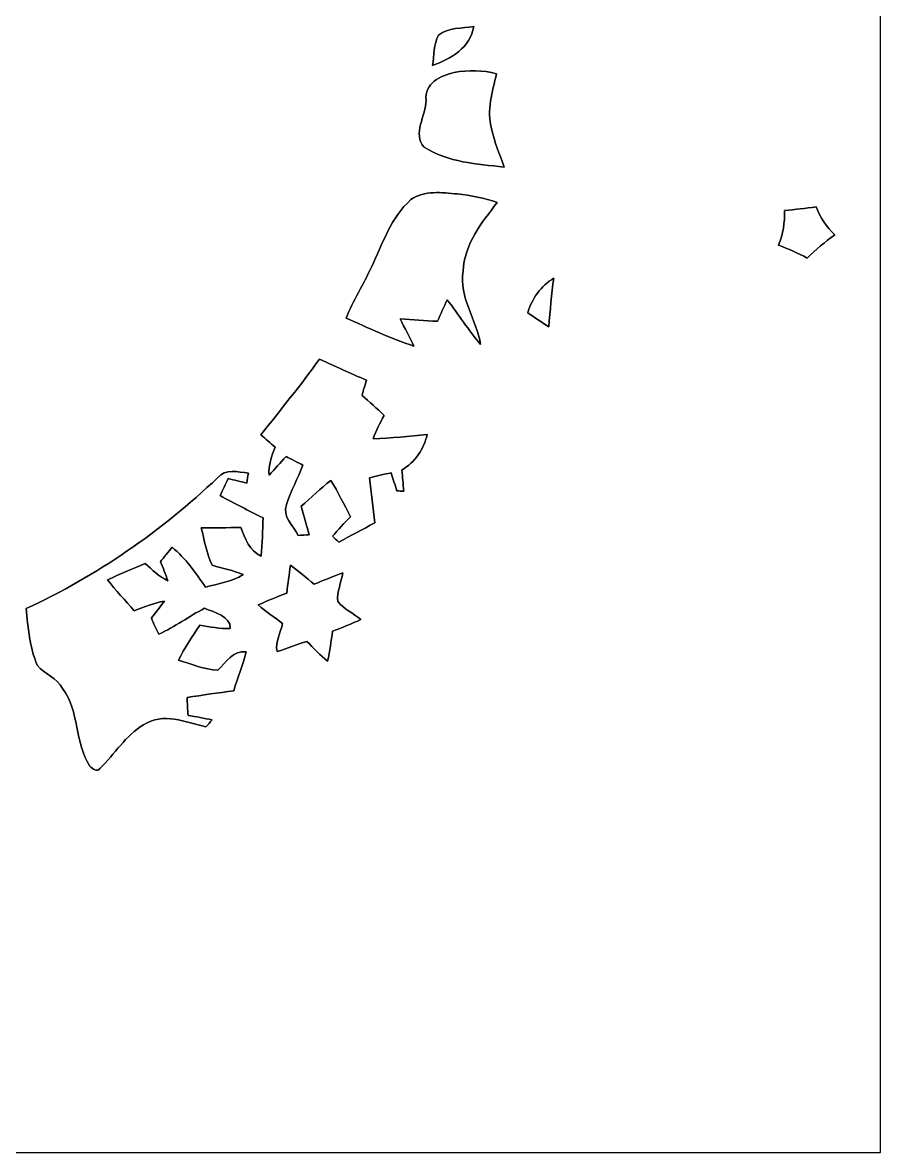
# Model space of a CAD drawing. Header units: centimetres. Extents: x -16.8 to 16.8, y -16.7 to 16.7.
# Drawn here: x 4.33 to 16.77, y -16.67 to -0.27 of the extents above; entities that cross this region are included whole.
import ezdxf

# ---------------------------------------------------------------- set-up
doc = ezdxf.new("R2010")
doc.units = ezdxf.units.CM
doc.header["$MEASUREMENT"] = 0
doc.layers.add('Layer 1', color=7, linetype='Continuous')

msp = doc.modelspace()

# ---------------------------------------------------------------- linework, layer by layer
at = {"layer": 'Layer 1', "color": 7}
for points, knots in [([(-16.77458, 16.66875), (-16.77458, 16.66875), (16.77458, 16.66875), (16.77458, 16.66875), (16.77458, 16.66875), (16.77458, 16.66875), (16.77458, -16.66875), (16.77458, -16.66875), (16.77458, -16.66875), (16.77458, -16.66875), (-16.77458, -16.66875), (-16.77458, -16.66875), (-16.77458, -16.66875), (-16.77458, -16.66875), (-16.77458, 16.66875), (-16.77458, 16.66875), (-16.77458, 16.66875), (-16.77458, 16.66875), (-16.77458, 16.66875), (-16.77458, 16.66875)], [0, 0, 0, 0, 0.16666667, 0.16666667, 0.16666667, 0.16666667, 0.33333333, 0.33333333, 0.33333333, 0.33333333, 0.5, 0.5, 0.5, 0.5, 0.66666667, 0.66666667, 0.66666667, 0.66666667, 1, 1, 1, 1]), ([(10.36637, -0.45332), (10.50607, -0.33867), (10.70998, -0.36266), (10.87579, -0.32914), (10.87579, -0.32914), (10.82887, -0.63641), (10.54241, -0.79834), (10.27818, -0.89641), (10.27818, -0.89641), (10.30217, -0.74824), (10.29476, -0.58843), (10.36637, -0.45332)], [0, 0, 0, 0, 0.25, 0.25, 0.25, 0.25, 0.5, 0.5, 0.5, 0.5, 1, 1, 1, 1]), ([(10.59427, -0.99519), (10.79641, -0.96273), (11.00914, -0.95779), (11.20704, -1.01706), (11.20704, -1.01706), (11.14319, -1.27706), (11.05994, -1.54869), (11.13472, -1.81575), (11.13472, -1.81575), (11.17282, -2.00695), (11.25643, -2.1844), (11.31676, -2.3689), (11.31676, -2.3689), (10.922, -2.32798), (10.50114, -2.29941), (10.15824, -2.08139), (10.15824, -2.08139), (9.97973, -1.89477), (10.18681, -1.61819), (10.18469, -1.40335), (10.18469, -1.40335), (10.15929, -1.15182), (10.39354, -1.04246), (10.59427, -0.99519)], [0, 0, 0, 0, 0.14285714, 0.14285714, 0.14285714, 0.14285714, 0.28571429, 0.28571429, 0.28571429, 0.28571429, 0.42857143, 0.42857143, 0.42857143, 0.42857143, 0.57142857, 0.57142857, 0.57142857, 0.57142857, 0.71428571, 0.71428571, 0.71428571, 0.71428571, 1, 1, 1, 1]), ([(9.96632, -2.84092), (10.16, -2.70545), (10.41647, -2.73861), (10.63837, -2.76013), (10.63837, -2.76013), (10.83451, -2.78236), (11.03066, -2.81799), (11.21727, -2.88396), (11.21727, -2.88396), (10.99079, -3.17606), (10.73644, -3.49038), (10.72409, -3.87914), (10.72409, -3.87914), (10.65671, -4.25979), (10.91847, -4.58364), (10.97597, -4.94277), (10.97597, -4.94277), (10.79923, -4.73816), (10.65636, -4.50779), (10.49161, -4.29472), (10.49161, -4.29472), (10.44152, -4.39702), (10.39707, -4.5025), (10.3505, -4.60693), (10.3505, -4.60693), (10.17058, -4.59881), (9.99067, -4.5847), (9.8111, -4.57306), (9.8111, -4.57306), (9.87496, -4.70535), (9.94339, -4.83447), (10.00866, -4.96711), (10.00866, -4.96711), (9.66964, -4.85881), (9.34861, -4.70253), (9.0237, -4.56036), (9.0237, -4.56036), (9.13236, -4.30706), (9.27382, -4.07035), (9.392, -3.82199), (9.392, -3.82199), (9.55534, -3.48015), (9.67528, -3.10162), (9.96632, -2.84092)], [0, 0, 0, 0, 0.08333333, 0.08333333, 0.08333333, 0.08333333, 0.16666667, 0.16666667, 0.16666667, 0.16666667, 0.25, 0.25, 0.25, 0.25, 0.33333333, 0.33333333, 0.33333333, 0.33333333, 0.41666667, 0.41666667, 0.41666667, 0.41666667, 0.5, 0.5, 0.5, 0.5, 0.58333333, 0.58333333, 0.58333333, 0.58333333, 0.66666667, 0.66666667, 0.66666667, 0.66666667, 0.75, 0.75, 0.75, 0.75, 0.83333333, 0.83333333, 0.83333333, 0.83333333, 1, 1, 1, 1]), ([(15.38323, -3.00073), (15.53598, -2.98485), (15.68979, -2.96686), (15.84254, -2.94746), (15.84254, -2.94746), (15.9004, -3.10127), (15.99142, -3.23921), (16.11207, -3.35104), (16.11207, -3.35104), (15.97378, -3.45758), (15.83655, -3.56517), (15.71449, -3.6897), (15.71449, -3.6897), (15.57867, -3.61879), (15.43791, -3.55635), (15.29574, -3.50167), (15.29574, -3.50167), (15.36277, -3.34292), (15.39064, -3.17253), (15.38323, -3.00073)], [0, 0, 0, 0, 0.16666667, 0.16666667, 0.16666667, 0.16666667, 0.33333333, 0.33333333, 0.33333333, 0.33333333, 0.5, 0.5, 0.5, 0.5, 0.66666667, 0.66666667, 0.66666667, 0.66666667, 1, 1, 1, 1]), ([(11.65895, -4.48381), (11.72351, -4.27814), (11.85016, -4.09434), (12.03607, -3.9818), (12.03607, -3.9818), (12.00609, -4.2164), (11.98386, -4.4517), (11.96411, -4.68771), (11.96411, -4.68771), (11.86145, -4.62139), (11.75949, -4.55154), (11.65895, -4.48381)], [0, 0, 0, 0, 0.25, 0.25, 0.25, 0.25, 0.5, 0.5, 0.5, 0.5, 1, 1, 1, 1]), ([(8.63882, -5.15655), (8.86742, -5.25639), (9.09073, -5.36787), (9.32215, -5.46135), (9.32215, -5.46135), (9.29887, -5.53438), (9.27629, -5.60811), (9.25583, -5.68219), (9.25583, -5.68219), (9.36307, -5.77815), (9.47244, -5.87375), (9.57651, -5.97394), (9.57651, -5.97394), (9.51724, -6.08401), (9.4615, -6.19654), (9.41634, -6.31331), (9.41634, -6.31331), (9.67846, -6.30308), (9.93987, -6.27662), (10.20127, -6.25193), (10.20127, -6.25193), (10.15118, -6.46642), (10.02312, -6.65233), (9.83474, -6.76769), (9.83474, -6.76769), (9.84321, -6.86929), (9.85167, -6.97124), (9.86084, -7.07425), (9.86084, -7.07425), (9.83544, -7.07249), (9.78535, -7.06931), (9.7603, -7.0679), (9.7603, -7.0679), (9.73314, -6.98077), (9.70633, -6.89398), (9.67916, -6.80755), (9.67916, -6.80755), (9.57121, -6.8266), (9.47032, -6.85236), (9.36554, -6.87846), (9.36554, -6.87846), (9.39236, -7.09612), (9.41776, -7.31414), (9.44069, -7.53286), (9.44069, -7.53286), (9.26782, -7.62847), (9.09285, -7.72019), (8.91752, -7.81085), (8.91752, -7.81085), (8.88788, -7.78263), (8.85896, -7.75476), (8.83003, -7.72724), (8.83003, -7.72724), (8.91046, -7.62847), (8.9983, -7.53639), (9.08826, -7.44608), (9.08826, -7.44608), (8.99654, -7.26722), (8.90799, -7.08695), (8.80216, -6.91621), (8.80216, -6.91621), (8.65611, -7.03756), (8.51535, -7.16456), (8.37565, -7.29262), (8.37565, -7.29262), (8.41128, -7.43056), (8.45256, -7.56708), (8.48995, -7.70537), (8.48995, -7.70537), (8.43633, -7.70819), (8.38341, -7.71137), (8.33049, -7.7149), (8.33049, -7.7149), (8.26064, -7.57237), (8.09625, -7.44679), (8.15975, -7.26757), (8.15975, -7.26757), (8.22254, -7.07037), (8.32626, -6.88904), (8.39858, -6.69502), (8.39858, -6.69502), (8.3379, -6.66362), (8.21619, -6.60083), (8.15552, -6.56943), (8.15552, -6.56943), (8.07156, -6.65833), (7.99147, -6.75076), (7.90751, -6.8393), (7.90751, -6.8393), (7.89728, -6.69784), (7.94209, -6.56272), (7.9943, -6.43396), (7.9943, -6.43396), (7.92586, -6.37434), (7.85777, -6.31543), (7.79039, -6.25546), (7.79039, -6.25546), (8.07297, -5.88892), (8.37212, -5.53544), (8.63882, -5.15655)], [0, 0, 0, 0, 0.03846154, 0.03846154, 0.03846154, 0.03846154, 0.07692308, 0.07692308, 0.07692308, 0.07692308, 0.11538462, 0.11538462, 0.11538462, 0.11538462, 0.15384615, 0.15384615, 0.15384615, 0.15384615, 0.19230769, 0.19230769, 0.19230769, 0.19230769, 0.23076923, 0.23076923, 0.23076923, 0.23076923, 0.26923077, 0.26923077, 0.26923077, 0.26923077, 0.30769231, 0.30769231, 0.30769231, 0.30769231, 0.34615385, 0.34615385, 0.34615385, 0.34615385, 0.38461538, 0.38461538, 0.38461538, 0.38461538, 0.42307692, 0.42307692, 0.42307692, 0.42307692, 0.46153846, 0.46153846, 0.46153846, 0.46153846, 0.5, 0.5, 0.5, 0.5, 0.53846154, 0.53846154, 0.53846154, 0.53846154, 0.57692308, 0.57692308, 0.57692308, 0.57692308, 0.61538462, 0.61538462, 0.61538462, 0.61538462, 0.65384615, 0.65384615, 0.65384615, 0.65384615, 0.69230769, 0.69230769, 0.69230769, 0.69230769, 0.73076923, 0.73076923, 0.73076923, 0.73076923, 0.76923077, 0.76923077, 0.76923077, 0.76923077, 0.80769231, 0.80769231, 0.80769231, 0.80769231, 0.84615385, 0.84615385, 0.84615385, 0.84615385, 0.88461538, 0.88461538, 0.88461538, 0.88461538, 0.92307692, 0.92307692, 0.92307692, 0.92307692, 1, 1, 1, 1]), ([(7.16209, -6.87811), (7.27639, -6.74476), (7.4549, -6.79274), (7.60765, -6.81143), (7.60765, -6.81143), (7.59989, -6.85941), (7.59213, -6.90809), (7.58437, -6.95678), (7.58437, -6.95678), (7.49512, -6.9342), (7.40551, -6.91127), (7.31626, -6.8901), (7.31626, -6.8901), (7.27498, -6.97159), (7.23477, -7.05344), (7.19631, -7.13669), (7.19631, -7.13669), (7.40092, -7.25064), (7.61118, -7.35436), (7.82002, -7.46125), (7.82002, -7.46125), (7.81262, -7.64469), (7.81297, -7.83061), (7.79321, -8.01405), (7.79321, -8.01405), (7.62176, -7.94103), (7.56391, -7.7597), (7.49759, -7.60236), (7.49759, -7.60236), (7.30567, -7.60236), (7.11412, -7.60307), (6.92291, -7.60483), (6.92291, -7.60483), (6.97371, -7.78581), (6.99629, -7.97948), (7.08448, -8.1474), (7.08448, -8.1474), (7.23124, -8.19679), (7.38822, -8.22043), (7.53075, -8.28428), (7.53075, -8.28428), (7.36459, -8.38341), (7.17091, -8.41728), (6.98606, -8.46455), (6.98606, -8.46455), (6.8453, -8.25641), (6.69678, -8.04757), (6.50169, -7.88635), (6.50169, -7.88635), (6.45936, -7.93891), (6.37434, -8.04404), (6.33201, -8.0966), (6.33201, -8.0966), (6.37046, -8.18727), (6.4068, -8.27828), (6.4389, -8.37177), (6.4389, -8.37177), (6.31331, -8.31109), (6.20924, -8.21761), (6.11011, -8.12165), (6.11011, -8.12165), (5.92737, -8.19856), (5.74534, -8.27758), (5.56472, -8.35907), (5.56472, -8.35907), (5.68643, -8.51464), (5.81977, -8.66069), (5.95277, -8.8071), (5.95277, -8.8071), (6.09706, -8.75594), (6.23958, -8.69527), (6.39127, -8.66881), (6.39127, -8.66881), (6.34436, -8.72984), (6.25052, -8.8519), (6.20395, -8.91328), (6.20395, -8.91328), (6.22582, -8.99724), (6.27239, -9.07168), (6.31014, -9.14929), (6.31014, -9.14929), (6.53944, -9.03887), (6.74758, -8.89035), (6.9723, -8.77111), (6.9723, -8.77111), (7.10177, -8.82756), (7.35718, -8.88577), (7.34554, -9.0678), (7.34554, -9.0678), (7.1949, -9.06921), (7.0485, -9.04522), (6.9021, -9.017), (6.9021, -9.017), (6.79344, -9.18316), (6.67985, -9.34791), (6.59483, -9.52782), (6.59483, -9.52782), (6.78356, -9.57651), (6.96771, -9.66399), (7.16421, -9.67176), (7.16421, -9.67176), (7.28133, -9.55181), (7.3854, -9.38459), (7.57661, -9.40364), (7.57661, -9.40364), (7.52334, -9.59485), (7.45702, -9.78147), (7.39493, -9.97021), (7.39493, -9.97021), (7.1688, -10.00054), (6.94302, -10.02947), (6.71865, -10.06792), (6.71865, -10.06792), (6.72218, -10.154), (6.72677, -10.24043), (6.73206, -10.32757), (6.73206, -10.32757), (6.84706, -10.34662), (6.9663, -10.36814), (7.08201, -10.39178), (7.08201, -10.39178), (7.05167, -10.42564), (7.02134, -10.45986), (6.99135, -10.49408), (6.99135, -10.49408), (6.70066, -10.42458), (6.36482, -10.27712), (6.08789, -10.46374), (6.08789, -10.46374), (5.82154, -10.61791), (5.67126, -10.89272), (5.45394, -11.09839), (5.45394, -11.09839), (5.41161, -11.1566), (5.34423, -11.10015), (5.30895, -11.06346), (5.30895, -11.06346), (5.08529, -10.72233), (5.16079, -10.26583), (4.91243, -9.93634), (4.91243, -9.93634), (4.83164, -9.78006), (4.65349, -9.72785), (4.54589, -9.59979), (4.54589, -9.59979), (4.43371, -9.33979), (4.41325, -9.05439), (4.38432, -8.77711), (4.38432, -8.77711), (5.40844, -8.30545), (6.3433, -7.65175), (7.16209, -6.87811)], [0, 0, 0, 0, 0.02564103, 0.02564103, 0.02564103, 0.02564103, 0.05128205, 0.05128205, 0.05128205, 0.05128205, 0.07692308, 0.07692308, 0.07692308, 0.07692308, 0.1025641, 0.1025641, 0.1025641, 0.1025641, 0.12820513, 0.12820513, 0.12820513, 0.12820513, 0.15384615, 0.15384615, 0.15384615, 0.15384615, 0.17948718, 0.17948718, 0.17948718, 0.17948718, 0.20512821, 0.20512821, 0.20512821, 0.20512821, 0.23076923, 0.23076923, 0.23076923, 0.23076923, 0.25641026, 0.25641026, 0.25641026, 0.25641026, 0.28205128, 0.28205128, 0.28205128, 0.28205128, 0.30769231, 0.30769231, 0.30769231, 0.30769231, 0.33333333, 0.33333333, 0.33333333, 0.33333333, 0.35897436, 0.35897436, 0.35897436, 0.35897436, 0.38461538, 0.38461538, 0.38461538, 0.38461538, 0.41025641, 0.41025641, 0.41025641, 0.41025641, 0.43589744, 0.43589744, 0.43589744, 0.43589744, 0.46153846, 0.46153846, 0.46153846, 0.46153846, 0.48717949, 0.48717949, 0.48717949, 0.48717949, 0.51282051, 0.51282051, 0.51282051, 0.51282051, 0.53846154, 0.53846154, 0.53846154, 0.53846154, 0.56410256, 0.56410256, 0.56410256, 0.56410256, 0.58974359, 0.58974359, 0.58974359, 0.58974359, 0.61538462, 0.61538462, 0.61538462, 0.61538462, 0.64102564, 0.64102564, 0.64102564, 0.64102564, 0.66666667, 0.66666667, 0.66666667, 0.66666667, 0.69230769, 0.69230769, 0.69230769, 0.69230769, 0.71794872, 0.71794872, 0.71794872, 0.71794872, 0.74358974, 0.74358974, 0.74358974, 0.74358974, 0.76923077, 0.76923077, 0.76923077, 0.76923077, 0.79487179, 0.79487179, 0.79487179, 0.79487179, 0.82051282, 0.82051282, 0.82051282, 0.82051282, 0.84615385, 0.84615385, 0.84615385, 0.84615385, 0.87179487, 0.87179487, 0.87179487, 0.87179487, 0.8974359, 0.8974359, 0.8974359, 0.8974359, 0.92307692, 0.92307692, 0.92307692, 0.92307692, 0.94871795, 0.94871795, 0.94871795, 0.94871795, 1, 1, 1, 1]), ([(8.21796, -8.14846), (8.33437, -8.2356), (8.44867, -8.32732), (8.56051, -8.42186), (8.56051, -8.42186), (8.69985, -8.36718), (8.83814, -8.30897), (8.97961, -8.25853), (8.97961, -8.25853), (8.95456, -8.39541), (8.89035, -8.53158), (8.90341, -8.67198), (8.90341, -8.67198), (8.98772, -8.78346), (9.12918, -8.84449), (9.2389, -8.93304), (9.2389, -8.93304), (9.10696, -9.00042), (8.96655, -9.05051), (8.82862, -9.10414), (8.82862, -9.10414), (8.80816, -9.24877), (8.78875, -9.39553), (8.75559, -9.53841), (8.75559, -9.53841), (8.64623, -9.45409), (8.55274, -9.35073), (8.45573, -9.25407), (8.45573, -9.25407), (8.30827, -9.29322), (8.17069, -9.36096), (8.02287, -9.39871), (8.02287, -9.39871), (7.99641, -9.25865), (8.07614, -9.12671), (8.10366, -8.99231), (8.10366, -8.99231), (7.98336, -8.90411), (7.86306, -8.8198), (7.74947, -8.72419), (7.74947, -8.72419), (7.88564, -8.66211), (8.02464, -8.60742), (8.16363, -8.55098), (8.16363, -8.55098), (8.18197, -8.41657), (8.19926, -8.28216), (8.21796, -8.14846)], [0, 0, 0, 0, 0.07692308, 0.07692308, 0.07692308, 0.07692308, 0.15384615, 0.15384615, 0.15384615, 0.15384615, 0.23076923, 0.23076923, 0.23076923, 0.23076923, 0.30769231, 0.30769231, 0.30769231, 0.30769231, 0.38461538, 0.38461538, 0.38461538, 0.38461538, 0.46153846, 0.46153846, 0.46153846, 0.46153846, 0.53846154, 0.53846154, 0.53846154, 0.53846154, 0.61538462, 0.61538462, 0.61538462, 0.61538462, 0.69230769, 0.69230769, 0.69230769, 0.69230769, 0.76923077, 0.76923077, 0.76923077, 0.76923077, 0.84615385, 0.84615385, 0.84615385, 0.84615385, 1, 1, 1, 1])]:
    msp.add_open_spline(points, degree=3, knots=knots, dxfattribs=at)
at = {"layer": 'Layer 1', "color": 8}
for points, knots in [([(10.36637, -0.45332), (10.29476, -0.58843), (10.30217, -0.74824), (10.27818, -0.89641), (10.27818, -0.89641), (10.54241, -0.79834), (10.82887, -0.63641), (10.87579, -0.32914), (10.87579, -0.32914), (10.70998, -0.36266), (10.50607, -0.33867), (10.36637, -0.45332), (10.36637, -0.45332), (10.36637, -0.45332), (10.36637, -0.45332), (10.36637, -0.45332)], [0, 0, 0, 0, 0.2, 0.2, 0.2, 0.2, 0.4, 0.4, 0.4, 0.4, 0.6, 0.6, 0.6, 0.6, 1, 1, 1, 1]), ([(10.59427, -0.99519), (10.39354, -1.04246), (10.15929, -1.15182), (10.18469, -1.40335), (10.18469, -1.40335), (10.18681, -1.61819), (9.97973, -1.89477), (10.15824, -2.08139), (10.15824, -2.08139), (10.50114, -2.29941), (10.922, -2.32798), (11.31676, -2.3689), (11.31676, -2.3689), (11.25643, -2.1844), (11.17282, -2.00695), (11.13472, -1.81575), (11.13472, -1.81575), (11.05994, -1.54869), (11.14319, -1.27706), (11.20704, -1.01706), (11.20704, -1.01706), (11.00914, -0.95779), (10.79641, -0.96273), (10.59427, -0.99519), (10.59427, -0.99519), (10.59427, -0.99519), (10.59427, -0.99519), (10.59427, -0.99519)], [0, 0, 0, 0, 0.125, 0.125, 0.125, 0.125, 0.25, 0.25, 0.25, 0.25, 0.375, 0.375, 0.375, 0.375, 0.5, 0.5, 0.5, 0.5, 0.625, 0.625, 0.625, 0.625, 0.75, 0.75, 0.75, 0.75, 1, 1, 1, 1]), ([(9.96632, -2.84092), (9.67528, -3.10162), (9.55534, -3.48015), (9.392, -3.82199), (9.392, -3.82199), (9.27382, -4.07035), (9.13236, -4.30706), (9.0237, -4.56036), (9.0237, -4.56036), (9.34861, -4.70253), (9.66964, -4.85881), (10.00866, -4.96711), (10.00866, -4.96711), (9.94339, -4.83447), (9.87496, -4.70535), (9.8111, -4.57306), (9.8111, -4.57306), (9.99067, -4.5847), (10.17058, -4.59881), (10.3505, -4.60693), (10.3505, -4.60693), (10.39707, -4.5025), (10.44152, -4.39702), (10.49161, -4.29472), (10.49161, -4.29472), (10.65636, -4.50779), (10.79923, -4.73816), (10.97597, -4.94277), (10.97597, -4.94277), (10.91847, -4.58364), (10.65671, -4.25979), (10.72409, -3.87914), (10.72409, -3.87914), (10.73644, -3.49038), (10.99079, -3.17606), (11.21727, -2.88396), (11.21727, -2.88396), (11.03066, -2.81799), (10.83451, -2.78236), (10.63837, -2.76013), (10.63837, -2.76013), (10.41647, -2.73861), (10.16, -2.70545), (9.96632, -2.84092), (9.96632, -2.84092), (9.96632, -2.84092), (9.96632, -2.84092), (9.96632, -2.84092)], [0, 0, 0, 0, 0.07692308, 0.07692308, 0.07692308, 0.07692308, 0.15384615, 0.15384615, 0.15384615, 0.15384615, 0.23076923, 0.23076923, 0.23076923, 0.23076923, 0.30769231, 0.30769231, 0.30769231, 0.30769231, 0.38461538, 0.38461538, 0.38461538, 0.38461538, 0.46153846, 0.46153846, 0.46153846, 0.46153846, 0.53846154, 0.53846154, 0.53846154, 0.53846154, 0.61538462, 0.61538462, 0.61538462, 0.61538462, 0.69230769, 0.69230769, 0.69230769, 0.69230769, 0.76923077, 0.76923077, 0.76923077, 0.76923077, 0.84615385, 0.84615385, 0.84615385, 0.84615385, 1, 1, 1, 1]), ([(15.38323, -3.00073), (15.39064, -3.17253), (15.36277, -3.34292), (15.29574, -3.50167), (15.29574, -3.50167), (15.43791, -3.55635), (15.57867, -3.61879), (15.71449, -3.6897), (15.71449, -3.6897), (15.83655, -3.56517), (15.97378, -3.45758), (16.11207, -3.35104), (16.11207, -3.35104), (15.99142, -3.23921), (15.9004, -3.10127), (15.84254, -2.94746), (15.84254, -2.94746), (15.68979, -2.96686), (15.53598, -2.98485), (15.38323, -3.00073), (15.38323, -3.00073), (15.38323, -3.00073), (15.38323, -3.00073), (15.38323, -3.00073)], [0, 0, 0, 0, 0.14285714, 0.14285714, 0.14285714, 0.14285714, 0.28571429, 0.28571429, 0.28571429, 0.28571429, 0.42857143, 0.42857143, 0.42857143, 0.42857143, 0.57142857, 0.57142857, 0.57142857, 0.57142857, 0.71428571, 0.71428571, 0.71428571, 0.71428571, 1, 1, 1, 1]), ([(11.65895, -4.48381), (11.75949, -4.55154), (11.86145, -4.62139), (11.96411, -4.68771), (11.96411, -4.68771), (11.98386, -4.4517), (12.00609, -4.2164), (12.03607, -3.9818), (12.03607, -3.9818), (11.85016, -4.09434), (11.72351, -4.27814), (11.65895, -4.48381), (11.65895, -4.48381), (11.65895, -4.48381), (11.65895, -4.48381), (11.65895, -4.48381)], [0, 0, 0, 0, 0.2, 0.2, 0.2, 0.2, 0.4, 0.4, 0.4, 0.4, 0.6, 0.6, 0.6, 0.6, 1, 1, 1, 1]), ([(8.63882, -5.15655), (8.37212, -5.53544), (8.07297, -5.88892), (7.79039, -6.25546), (7.79039, -6.25546), (7.85777, -6.31543), (7.92586, -6.37434), (7.9943, -6.43396), (7.9943, -6.43396), (7.94209, -6.56272), (7.89728, -6.69784), (7.90751, -6.8393), (7.90751, -6.8393), (7.99147, -6.75076), (8.07156, -6.65833), (8.15552, -6.56943), (8.15552, -6.56943), (8.21619, -6.60083), (8.3379, -6.66362), (8.39858, -6.69502), (8.39858, -6.69502), (8.32626, -6.88904), (8.22254, -7.07037), (8.15975, -7.26757), (8.15975, -7.26757), (8.09625, -7.44679), (8.26064, -7.57237), (8.33049, -7.7149), (8.33049, -7.7149), (8.38341, -7.71137), (8.43633, -7.70819), (8.48995, -7.70537), (8.48995, -7.70537), (8.45256, -7.56708), (8.41128, -7.43056), (8.37565, -7.29262), (8.37565, -7.29262), (8.51535, -7.16456), (8.65611, -7.03756), (8.80216, -6.91621), (8.80216, -6.91621), (8.90799, -7.08695), (8.99654, -7.26722), (9.08826, -7.44608), (9.08826, -7.44608), (8.9983, -7.53639), (8.91046, -7.62847), (8.83003, -7.72724), (8.83003, -7.72724), (8.85896, -7.75476), (8.88788, -7.78263), (8.91752, -7.81085), (8.91752, -7.81085), (9.09285, -7.72019), (9.26782, -7.62847), (9.44069, -7.53286), (9.44069, -7.53286), (9.41776, -7.31414), (9.39236, -7.09612), (9.36554, -6.87846), (9.36554, -6.87846), (9.47032, -6.85236), (9.57121, -6.8266), (9.67916, -6.80755), (9.67916, -6.80755), (9.70633, -6.89398), (9.73314, -6.98077), (9.7603, -7.0679), (9.7603, -7.0679), (9.78535, -7.06931), (9.83544, -7.07249), (9.86084, -7.07425), (9.86084, -7.07425), (9.85167, -6.97124), (9.84321, -6.86929), (9.83474, -6.76769), (9.83474, -6.76769), (10.02312, -6.65233), (10.15118, -6.46642), (10.20127, -6.25193), (10.20127, -6.25193), (9.93987, -6.27662), (9.67846, -6.30308), (9.41634, -6.31331), (9.41634, -6.31331), (9.4615, -6.19654), (9.51724, -6.08401), (9.57651, -5.97394), (9.57651, -5.97394), (9.47244, -5.87375), (9.36307, -5.77815), (9.25583, -5.68219), (9.25583, -5.68219), (9.27629, -5.60811), (9.29887, -5.53438), (9.32215, -5.46135), (9.32215, -5.46135), (9.09073, -5.36787), (8.86742, -5.25639), (8.63882, -5.15655), (8.63882, -5.15655), (8.63882, -5.15655), (8.63882, -5.15655), (8.63882, -5.15655)], [0, 0, 0, 0, 0.03703704, 0.03703704, 0.03703704, 0.03703704, 0.07407407, 0.07407407, 0.07407407, 0.07407407, 0.11111111, 0.11111111, 0.11111111, 0.11111111, 0.14814815, 0.14814815, 0.14814815, 0.14814815, 0.18518519, 0.18518519, 0.18518519, 0.18518519, 0.22222222, 0.22222222, 0.22222222, 0.22222222, 0.25925926, 0.25925926, 0.25925926, 0.25925926, 0.2962963, 0.2962963, 0.2962963, 0.2962963, 0.33333333, 0.33333333, 0.33333333, 0.33333333, 0.37037037, 0.37037037, 0.37037037, 0.37037037, 0.40740741, 0.40740741, 0.40740741, 0.40740741, 0.44444444, 0.44444444, 0.44444444, 0.44444444, 0.48148148, 0.48148148, 0.48148148, 0.48148148, 0.51851852, 0.51851852, 0.51851852, 0.51851852, 0.55555556, 0.55555556, 0.55555556, 0.55555556, 0.59259259, 0.59259259, 0.59259259, 0.59259259, 0.62962963, 0.62962963, 0.62962963, 0.62962963, 0.66666667, 0.66666667, 0.66666667, 0.66666667, 0.7037037, 0.7037037, 0.7037037, 0.7037037, 0.74074074, 0.74074074, 0.74074074, 0.74074074, 0.77777778, 0.77777778, 0.77777778, 0.77777778, 0.81481481, 0.81481481, 0.81481481, 0.81481481, 0.85185185, 0.85185185, 0.85185185, 0.85185185, 0.88888889, 0.88888889, 0.88888889, 0.88888889, 0.92592593, 0.92592593, 0.92592593, 0.92592593, 1, 1, 1, 1]), ([(7.16209, -6.87811), (6.3433, -7.65175), (5.40844, -8.30545), (4.38432, -8.77711), (4.38432, -8.77711), (4.41325, -9.05439), (4.43371, -9.33979), (4.54589, -9.59979), (4.54589, -9.59979), (4.65349, -9.72785), (4.83164, -9.78006), (4.91243, -9.93634), (4.91243, -9.93634), (5.16079, -10.26583), (5.08529, -10.72233), (5.30895, -11.06346), (5.30895, -11.06346), (5.34423, -11.10015), (5.41161, -11.1566), (5.45394, -11.09839), (5.45394, -11.09839), (5.67126, -10.89272), (5.82154, -10.61791), (6.08789, -10.46374), (6.08789, -10.46374), (6.36482, -10.27712), (6.70066, -10.42458), (6.99135, -10.49408), (6.99135, -10.49408), (7.02134, -10.45986), (7.05167, -10.42564), (7.08201, -10.39178), (7.08201, -10.39178), (6.9663, -10.36814), (6.84706, -10.34662), (6.73206, -10.32757), (6.73206, -10.32757), (6.72677, -10.24043), (6.72218, -10.154), (6.71865, -10.06792), (6.71865, -10.06792), (6.94302, -10.02947), (7.1688, -10.00054), (7.39493, -9.97021), (7.39493, -9.97021), (7.45702, -9.78147), (7.52334, -9.59485), (7.57661, -9.40364), (7.57661, -9.40364), (7.3854, -9.38459), (7.28133, -9.55181), (7.16421, -9.67176), (7.16421, -9.67176), (6.96771, -9.66399), (6.78356, -9.57651), (6.59483, -9.52782), (6.59483, -9.52782), (6.67985, -9.34791), (6.79344, -9.18316), (6.9021, -9.017), (6.9021, -9.017), (7.0485, -9.04522), (7.1949, -9.06921), (7.34554, -9.0678), (7.34554, -9.0678), (7.35718, -8.88577), (7.10177, -8.82756), (6.9723, -8.77111), (6.9723, -8.77111), (6.74758, -8.89035), (6.53944, -9.03887), (6.31014, -9.14929), (6.31014, -9.14929), (6.27239, -9.07168), (6.22582, -8.99724), (6.20395, -8.91328), (6.20395, -8.91328), (6.25052, -8.8519), (6.34436, -8.72984), (6.39127, -8.66881), (6.39127, -8.66881), (6.23958, -8.69527), (6.09706, -8.75594), (5.95277, -8.8071), (5.95277, -8.8071), (5.81977, -8.66069), (5.68643, -8.51464), (5.56472, -8.35907), (5.56472, -8.35907), (5.74534, -8.27758), (5.92737, -8.19856), (6.11011, -8.12165), (6.11011, -8.12165), (6.20924, -8.21761), (6.31331, -8.31109), (6.4389, -8.37177), (6.4389, -8.37177), (6.4068, -8.27828), (6.37046, -8.18727), (6.33201, -8.0966), (6.33201, -8.0966), (6.37434, -8.04404), (6.45936, -7.93891), (6.50169, -7.88635), (6.50169, -7.88635), (6.69678, -8.04757), (6.8453, -8.25641), (6.98606, -8.46455), (6.98606, -8.46455), (7.17091, -8.41728), (7.36459, -8.38341), (7.53075, -8.28428), (7.53075, -8.28428), (7.38822, -8.22043), (7.23124, -8.19679), (7.08448, -8.1474), (7.08448, -8.1474), (6.99629, -7.97948), (6.97371, -7.78581), (6.92291, -7.60483), (6.92291, -7.60483), (7.11412, -7.60307), (7.30567, -7.60236), (7.49759, -7.60236), (7.49759, -7.60236), (7.56391, -7.7597), (7.62176, -7.94103), (7.79321, -8.01405), (7.79321, -8.01405), (7.81297, -7.83061), (7.81262, -7.64469), (7.82002, -7.46125), (7.82002, -7.46125), (7.61118, -7.35436), (7.40092, -7.25064), (7.19631, -7.13669), (7.19631, -7.13669), (7.23477, -7.05344), (7.27498, -6.97159), (7.31626, -6.8901), (7.31626, -6.8901), (7.40551, -6.91127), (7.49512, -6.9342), (7.58437, -6.95678), (7.58437, -6.95678), (7.59213, -6.90809), (7.59989, -6.85941), (7.60765, -6.81143), (7.60765, -6.81143), (7.4549, -6.79274), (7.27639, -6.74476), (7.16209, -6.87811), (7.16209, -6.87811), (7.16209, -6.87811), (7.16209, -6.87811), (7.16209, -6.87811)], [0, 0, 0, 0, 0.025, 0.025, 0.025, 0.025, 0.05, 0.05, 0.05, 0.05, 0.075, 0.075, 0.075, 0.075, 0.1, 0.1, 0.1, 0.1, 0.125, 0.125, 0.125, 0.125, 0.15, 0.15, 0.15, 0.15, 0.175, 0.175, 0.175, 0.175, 0.2, 0.2, 0.2, 0.2, 0.225, 0.225, 0.225, 0.225, 0.25, 0.25, 0.25, 0.25, 0.275, 0.275, 0.275, 0.275, 0.3, 0.3, 0.3, 0.3, 0.325, 0.325, 0.325, 0.325, 0.35, 0.35, 0.35, 0.35, 0.375, 0.375, 0.375, 0.375, 0.4, 0.4, 0.4, 0.4, 0.425, 0.425, 0.425, 0.425, 0.45, 0.45, 0.45, 0.45, 0.475, 0.475, 0.475, 0.475, 0.5, 0.5, 0.5, 0.5, 0.525, 0.525, 0.525, 0.525, 0.55, 0.55, 0.55, 0.55, 0.575, 0.575, 0.575, 0.575, 0.6, 0.6, 0.6, 0.6, 0.625, 0.625, 0.625, 0.625, 0.65, 0.65, 0.65, 0.65, 0.675, 0.675, 0.675, 0.675, 0.7, 0.7, 0.7, 0.7, 0.725, 0.725, 0.725, 0.725, 0.75, 0.75, 0.75, 0.75, 0.775, 0.775, 0.775, 0.775, 0.8, 0.8, 0.8, 0.8, 0.825, 0.825, 0.825, 0.825, 0.85, 0.85, 0.85, 0.85, 0.875, 0.875, 0.875, 0.875, 0.9, 0.9, 0.9, 0.9, 0.925, 0.925, 0.925, 0.925, 0.95, 0.95, 0.95, 0.95, 1, 1, 1, 1]), ([(8.21796, -8.14846), (8.19926, -8.28216), (8.18197, -8.41657), (8.16363, -8.55098), (8.16363, -8.55098), (8.02464, -8.60742), (7.88564, -8.66211), (7.74947, -8.72419), (7.74947, -8.72419), (7.86306, -8.8198), (7.98336, -8.90411), (8.10366, -8.99231), (8.10366, -8.99231), (8.07614, -9.12671), (7.99641, -9.25865), (8.02287, -9.39871), (8.02287, -9.39871), (8.17069, -9.36096), (8.30827, -9.29322), (8.45573, -9.25407), (8.45573, -9.25407), (8.55274, -9.35073), (8.64623, -9.45409), (8.75559, -9.53841), (8.75559, -9.53841), (8.78875, -9.39553), (8.80816, -9.24877), (8.82862, -9.10414), (8.82862, -9.10414), (8.96655, -9.05051), (9.10696, -9.00042), (9.2389, -8.93304), (9.2389, -8.93304), (9.12918, -8.84449), (8.98772, -8.78346), (8.90341, -8.67198), (8.90341, -8.67198), (8.89035, -8.53158), (8.95456, -8.39541), (8.97961, -8.25853), (8.97961, -8.25853), (8.83814, -8.30897), (8.69985, -8.36718), (8.56051, -8.42186), (8.56051, -8.42186), (8.44867, -8.32732), (8.33437, -8.2356), (8.21796, -8.14846), (8.21796, -8.14846), (8.21796, -8.14846), (8.21796, -8.14846), (8.21796, -8.14846)], [0, 0, 0, 0, 0.07142857, 0.07142857, 0.07142857, 0.07142857, 0.14285714, 0.14285714, 0.14285714, 0.14285714, 0.21428571, 0.21428571, 0.21428571, 0.21428571, 0.28571429, 0.28571429, 0.28571429, 0.28571429, 0.35714286, 0.35714286, 0.35714286, 0.35714286, 0.42857143, 0.42857143, 0.42857143, 0.42857143, 0.5, 0.5, 0.5, 0.5, 0.57142857, 0.57142857, 0.57142857, 0.57142857, 0.64285714, 0.64285714, 0.64285714, 0.64285714, 0.71428571, 0.71428571, 0.71428571, 0.71428571, 0.78571429, 0.78571429, 0.78571429, 0.78571429, 0.85714286, 0.85714286, 0.85714286, 0.85714286, 1, 1, 1, 1])]:
    msp.add_open_spline(points, degree=3, knots=knots, dxfattribs=at)

doc.saveas('drawing.dxf')
